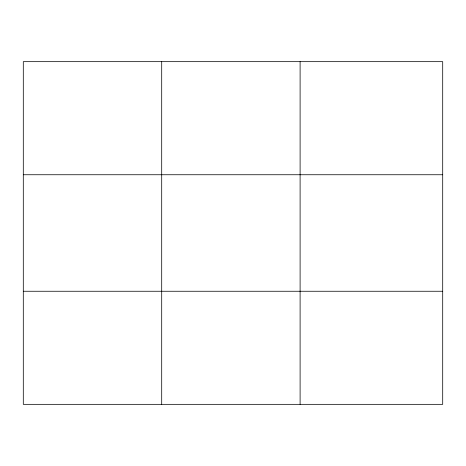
<?xml version="1.0" encoding="UTF-8"?>
<svg xmlns="http://www.w3.org/2000/svg" width="466" height="466" viewBox="0 0 466 466"><rect width="100%" height="100%" fill="white"/><g stroke="black" fill="none" stroke-linecap="round" stroke-linejoin="round"><path stroke-width="0.7" d="M161.702 61.663L161.702 404.337M300.104 61.663L300.104 404.337M442.7 291.256L442.7 404.337L23.3 404.337L23.3 61.663L442.7 61.663L442.7 291.256L23.3 291.256M23.3 174.744L442.7 174.744"/></g></svg>
